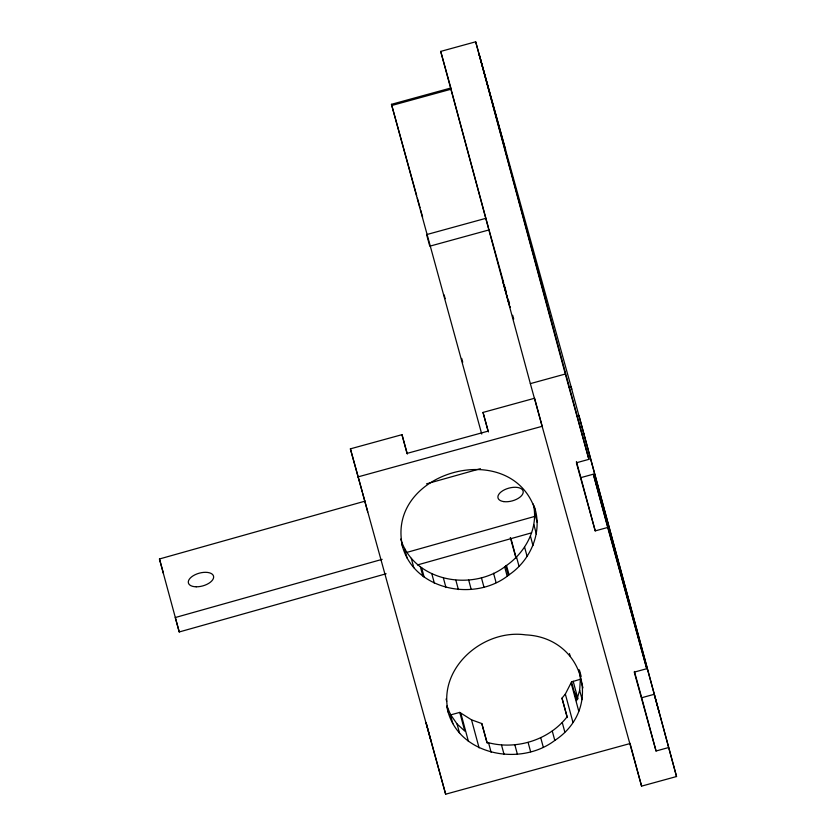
<?xml version="1.0" encoding="UTF-8"?>
<svg xmlns="http://www.w3.org/2000/svg" width="836" height="836" viewBox="0 0 836 836"><rect width="100%" height="100%" fill="white"/><g stroke="black" fill="none" stroke-linecap="round" stroke-linejoin="round"><path stroke-width="1.25" d="M448.504 712.836C437.019 668.507 483.062 628.735 525.635 634.869C583.946 637.44 603.676 708.332 554.801 740.435C519.47 767.479 455.766 754.699 446.926 707.005M400.705 539.084C414.207 582.159 473.427 592.181 506.511 565.47C525.75 552.032 538.917 527.652 533.274 504.003M401.792 543.724C412.148 589.986 474.649 602.934 509.04 574.813C530.755 560.099 543.17 531.55 534.141 506.114M580.539 679.219L571.563 681.883L576.6 700.652L579.641 690.306L580.456 678.56L579.045 669.615M449.684 715.156L459.748 712.397L471.525 719.838L481.808 723.558L486.865 742.284C515.363 750.446 548.75 740.466 567.038 716.87L561.991 698.154L565.335 694.079L571.563 681.883M386.127 573.757L179.238 631.964L159.457 558.981L365.092 501.13M426.527 483.845L480.439 468.682M382.146 559.347L175.257 617.543L179.238 631.964M407.226 552.293L535.113 516.314M417.477 564.937L531.571 532.845M568.616 387.371L571.061 386.702L676.543 776.529L641.578 786.133L530.348 383.63L440.708 51.404L475.674 41.8L571.782 389.21M481.735 434.062L391.467 104.322L450.74 88.041L486.061 218.938M391.77 105.493L451.053 89.212M485.883 218.321L426.611 234.602L429.516 245.209M429.788 246.192L489.06 229.91M530.348 383.63L565.314 374.026L475.674 41.8M629.853 743.601L445.651 794.2L350.388 448.848L401.98 434.678L407.341 454.073M401.98 434.678L407.027 453.394L488.078 431.136L483.02 412.42L534.601 398.25L542.167 426.308L357.965 476.907M576.547 416.328L578.993 415.659L676.543 776.529M581.584 434.542L584.019 433.874M505.634 149.968L479.185 54.518L588.889 459.351L576.401 462.778L595.222 530.891L607.709 527.464L593.341 474.2L580.853 477.628L595.222 530.891M593.341 474.2L646.75 668.706L634.263 672.134L656.051 751L668.539 747.572M656.051 751L641.682 697.736L654.17 694.308L659.405 713.233M446.957 705.897L450.343 714.289L457.073 723.976L464.795 731.113L459.748 712.397M574.175 691.571L577.718 698.917M535.395 510.786C512.165 436.34 384.508 471.264 402.733 547.225M391.467 104.322L416.694 195.687M479.791 56.817L480.01 57.611M440.708 51.404L450.834 87.905M509.667 306.154L510.044 307.449L509.855 306.728M509.291 304.795L506.386 294.282M565.314 374.026L588.889 459.351M607.709 527.464L646.75 668.706M576.412 461.535L580.853 477.628M634.419 671.454L641.682 697.736M488.788 228.928L503.638 282.641M504.327 285.149L506.062 291.43M508.497 300.218L509.532 303.99M512.656 315.287L513.701 319.049M488.506 227.883L486.259 219.68M483.02 412.42L488.423 431.951M561.991 698.154L567.351 717.57M417.394 198.205L420.048 207.715M420.738 210.223L422.598 217.046M444.115 294.92L445.16 298.682M461.702 358.435L462.747 362.207M510.315 537.6L516.094 558.417M481.808 723.558L487.273 743.319M350.388 448.848L362.333 492.049M159.457 558.981L163.438 573.392M507.107 296.623L502.739 280.854L506.146 293.405M507.337 297.48L508.622 302.162M630.02 743.277L641.578 786.133M509.145 304.085L509.563 305.621M579.588 670.566L581.166 676.408M580.456 678.56L582.974 687.892M534.685 512.938L537.203 522.281M579.641 690.306L582.159 699.648M569.452 653.595L570.079 655.926M533.87 524.694L536.388 534.037M573.172 681.246L577.885 698.718M571.187 683.148L578.763 711.217M530.473 536.252L532.992 545.595M565.335 694.079L572.9 722.137M524.611 547.172L527.129 556.515M562.294 722.659L564.812 732.002M516.523 557.048L519.051 566.39M510.869 538.196L516.293 558.469M552.282 731.092L554.801 740.435M506.511 565.47L509.04 574.813M505.811 565.878L508.34 575.22M504.662 566.85L507.18 576.192M540.735 737.76L543.254 747.102M493.564 573.266L496.082 582.608M528.101 742.41L530.62 751.752M481.421 577.728L483.94 587.071M514.861 744.866L517.38 754.208M468.693 580.1L471.211 589.432M501.516 745.033L504.045 754.375M455.871 580.257L458.389 589.589M488.59 742.901L491.108 752.243M443.446 578.209L445.964 587.551M471.525 719.838L479.101 747.896M431.898 574.039L434.417 583.382M421.668 567.884L424.186 577.227M460.887 713.453L468.453 741.511M420.33 566.651L422.859 575.994M457.073 723.976L459.591 733.318M411.302 558.354L413.82 567.696M450.343 714.289L452.861 723.631M446.069 699.011L446.696 701.352M404.572 548.677L407.09 558.02M445.651 794.2L426.141 722.952L430.853 740.445M362.667 493.282L367.725 511.998M503.815 501.61A13.021 6.604 -15.4 0 0 523.221 492.226A13.021 6.604 -15.4 0 0 504.651 489.697A13.021 6.604 -15.4 0 0 503.815 501.61M196.188 586.799A13.021 6.604 -15.4 0 0 213.525 576.098A13.021 6.604 -15.4 0 0 193.2 575.753A13.021 6.604 -15.4 0 0 196.188 586.799"/></g></svg>
